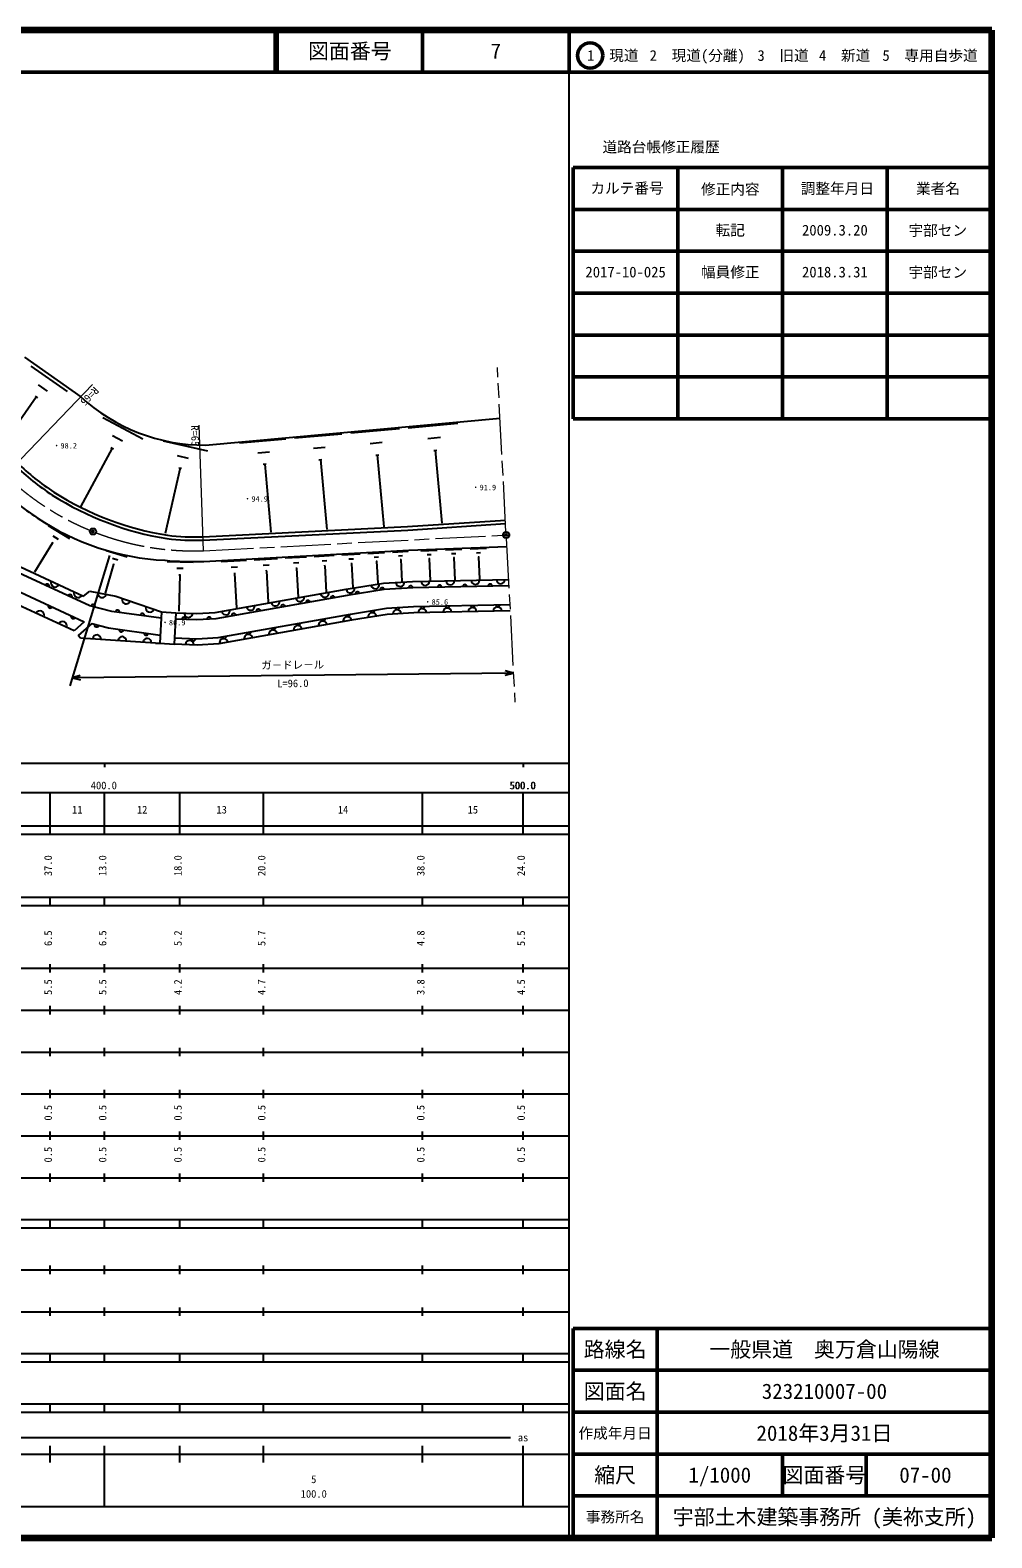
# Model space of a CAD drawing. Units: millimetres, scale not verified. Extents: x 40000 to 680000, y 20000 to 380000.
# Drawn here: x 450239 to 680000, y 20000 to 380000 of the extents above; entities that cross this region are included whole.
import ezdxf
from ezdxf.enums import TextEntityAlignment as Align

# ---------------------------------------------------------------- set-up
doc = ezdxf.new("R2010")
doc.units = ezdxf.units.MM
doc.header["$LTSCALE"] = 1000
doc.header["$PDMODE"] = 32
doc.header["$PDSIZE"] = 500
doc.linetypes.add('CHAIN', pattern=[18.5, 12, -1.5, 3.5, -1.5])
for name, color, linetype, lineweight in [('M-BGD-RSTR', 7, 'Continuous', 25), ('M-BMK', 2, 'CHAIN', 13), ('M-BMK-SRVR', 3, 'Continuous', 25), ('M-STR-HTXT', 7, 'Continuous', 13), ('M-STR-STRC', 7, 'Continuous', 25), ('M-TTL', 2, 'Continuous', 140), ('M-TTL-BAND', 7, 'Continuous', 25), ('M-TTL-FRAM', 2, 'Continuous', 50), ('M-TTL-LINE', 7, 'Continuous', 50)]:
    doc.layers.add(name, color=color, linetype=linetype, lineweight=lineweight)
doc.layers.add('M-OTRS', color=6, linetype='Continuous')
doc.layers.add('M-TTL-TXT', color=7, linetype='Continuous')
doc.styles.add('@ＭＳ ゴシック', font='')
doc.styles.add('ＭＳ ゴシック', font='')
doc.styles.get('@ＭＳ ゴシック').set_extended_font_data('@MS Gothic')
doc.styles.get('ＭＳ ゴシック').set_extended_font_data('MS Gothic')

msp = doc.modelspace()

# ---------------------------------------------------------------- linework, layer by layer
at = {"layer": 'M-BGD-RSTR'}
for p, q in [((448875, 301914), (462320, 292481)), ((450422, 299759), (459075, 293688)), ((452149, 295319), (454312, 293802)), ((451713, 292397), (442688, 279533)), ((451443, 292587), (451984, 292207)), ((467617, 287535), (477156, 282409)), ((492119, 280935), (562507, 287324)), ((526852, 283837), (538454, 284890)), ((540566, 285082), (552431, 286159)), ((469913, 283228), (472297, 281946)), ((482031, 281965), (492609, 279523)), ((500262, 281424), (511313, 282427)), ((513419, 282618), (524743, 283646)), ((531466, 281331), (534366, 281595)), ((545284, 282519), (548251, 282788)), ((469824, 280203), (462293, 266191)), ((469525, 280363), (470122, 280042)), ((485387, 278405), (488032, 277794)), ((504657, 279037), (507420, 279288)), ((517922, 280172), (520753, 280429)), ((519241, 277438), (519949, 277502)), ((519595, 277470), (521113, 260748)), ((532817, 278530), (533542, 278595)), ((533179, 278563), (534735, 261417)), ((546666, 279654), (547408, 279721)), ((547037, 279687), (548620, 262248)), ((486099, 275455), (482484, 259798)), ((485768, 275531), (486430, 275379)), ((505944, 276368), (506634, 276431)), ((506289, 276400), (507769, 260092)), ((540408, 261446), (563776, 263017)), ((454517, 261729), (459676, 258624)), ((455675, 259274), (456965, 258498)), ((491520, 259043), (540408, 261446)), ((491556, 258244), (540454, 260647)), ((540454, 260647), (563818, 262218)), ((438033, 256438), (463017, 244876)), ((455544, 257596), (451313, 250566)), ((455383, 257693), (455705, 257499)), ((468411, 255720), (473455, 254229)), ((491736, 253147), (540705, 255854)), ((540705, 255854), (564105, 256725)), ((543573, 255710), (547442, 255854)), ((549448, 255929), (553338, 256074)), ((555343, 256149), (559255, 256294)), ((464527, 242525), (437321, 255114)), ((470187, 252452), (468162, 245601)), ((469930, 253900), (471191, 253527)), ((470030, 252499), (470345, 252406)), ((482991, 253147), (489155, 252971)), ((495911, 253128), (501936, 253461)), ((503757, 253561), (509322, 253869)), ((505920, 252285), (507312, 252362)), ((511156, 253970), (516287, 254254)), ((513151, 252794), (514434, 252865)), ((518134, 254356), (522856, 254617)), ((519970, 253273), (521151, 253339)), ((520478, 252117), (520773, 252133)), ((520625, 252125), (520974, 245818)), ((524715, 254720), (529051, 254959)), ((526401, 253725), (527485, 253785)), ((526867, 252664), (527138, 252679)), ((527003, 252671), (527321, 246920)), ((530921, 255063), (534894, 255282)), ((532466, 254152), (533459, 254207)), ((532893, 253179), (533142, 253193)), ((533018, 253186), (533306, 247959)), ((536775, 255386), (540582, 255597)), ((538255, 254513), (539207, 254566)), ((538664, 253581), (538902, 253595)), ((538783, 253588), (539074, 248329)), ((545060, 254797), (546027, 254833)), ((545459, 253843), (545701, 253852)), ((545580, 253848), (545778, 248530)), ((550943, 255011), (551915, 255047)), ((551344, 254052), (551587, 254061)), ((551465, 254056), (551664, 248707)), ((556847, 255225), (557825, 255262)), ((557250, 254261), (557494, 254270)), ((557372, 254266), (557572, 248884)), ((460744, 236562), (434002, 248937)), ((435424, 251584), (463186, 238738)), ((485258, 251540), (486799, 251496)), ((485985, 249977), (485737, 241291)), ((485792, 249983), (486177, 249972)), ((498254, 251746), (499760, 251830)), ((498902, 250271), (499279, 250292)), ((499090, 250282), (499543, 242097)), ((506519, 250923), (506867, 250942)), ((506693, 250933), (507109, 243410)), ((513703, 251538), (514024, 251555)), ((513863, 251546), (514244, 244649)), ((541601, 248352), (564516, 248842)), ((463017, 244876), (464466, 246075)), ((464466, 246075), (470701, 244847)), ((470701, 244847), (481589, 241080)), ((494443, 240959), (525750, 246493)), ((526001, 245014), (494619, 239467)), ((525750, 246493), (534693, 247947)), ((534857, 246454), (526001, 245014)), ((534693, 247947), (541601, 248352)), ((541661, 246853), (534857, 246454)), ((564594, 247344), (541661, 246853)), ((469759, 241204), (464527, 242525)), ((481509, 239582), (469759, 241204)), ((526753, 240577), (535351, 241976)), ((535351, 241976), (541841, 242356)), ((541841, 242356), (564829, 242848)), ((564907, 241349), (541900, 240857)), ((463186, 238738), (460744, 236562)), ((464943, 238294), (461741, 235442)), ((464943, 238294), (468994, 237271)), ((481589, 241080), (481188, 233591)), ((481589, 241080), (485084, 240893)), ((485084, 240893), (484683, 233404)), ((490053, 239191), (485004, 239395)), ((485084, 240893), (490038, 240693)), ((490038, 240693), (494443, 240959)), ((494619, 239467), (490053, 239191)), ((495148, 234991), (526753, 240577)), ((527004, 239099), (495324, 233499)), ((535516, 240483), (527004, 239099)), ((541900, 240857), (535516, 240483)), ((462260, 234858), (461741, 235442)), ((480197, 233644), (462260, 234858)), ((468994, 237271), (481294, 235574)), ((484763, 234901), (490098, 234686)), ((490098, 234686), (495148, 234991)), ((480197, 233644), (481188, 233591)), ((481188, 233591), (484683, 233404)), ((490113, 233184), (484683, 233404)), ((495324, 233499), (490113, 233184))]:
    msp.add_line(p, q, dxfattribs=at)
for centre, radius, start, end in [((491835, 324428), 43494, 227.26655, 270.37473), ((489350, 320655), 61750, 226.18772, 236.7655), ((489350, 320655), 60950, 226.17902, 236.75948), ((489327, 320612), 68202, 226.26636, 236.76144), ((494795, 331114), 73492, 237.68324, 260.70569), ((494795, 331114), 72692, 237.68829, 260.69228), ((485316, 312908), 59565, 235.92667, 267.18518), ((489376, 312207), 53207, 263.15893, 272.30921), ((489376, 312207), 54007, 263.14064, 272.31296), ((489312, 331992), 78882, 265.02569, 271.76076), ((456216, 248023), 1000, 155.16751, 335.16751), ((544620, 248417), 1000, 181.22618, 1.22618), ((550618, 248545), 1000, 181.22618, 1.22618), ((556617, 248673), 1000, 181.22618, 1.22618), ((562616, 248802), 1000, 181.22618, 1.22618), ((454324, 247246), 500, 335.16751, 155.16751), ((459769, 244726), 500, 335.16751, 155.16751), ((461661, 245504), 1000, 155.16751, 335.16751), ((467409, 245495), 1000, 168.86091, 348.86091), ((520624, 245587), 1000, 190.02394, 10.02394), ((522528, 244400), 500, 10.02394, 190.02394), ((526737, 246654), 1000, 189.23713, 9.23713), ((528442, 245411), 500, 9.23713, 189.23713), ((532659, 247617), 1000, 189.23713, 9.23713), ((534364, 246374), 500, 9.23713, 189.23713), ((538625, 248178), 1000, 183.35133, 3.35133), ((541162, 246824), 500, 3.35133, 183.35133), ((548098, 246991), 500, 1.22618, 181.22618), ((554097, 247119), 500, 1.22618, 181.22618), ((560096, 247247), 500, 1.22618, 181.22618), ((452576, 240342), 1000, 335.16751, 155.16751), ((455048, 242503), 500, 155.16751, 335.16751), ((465261, 242339), 500, 345.82947, 165.82947), ((471107, 241017), 500, 352.14329, 172.14329), ((473201, 243982), 1000, 160.91486, 340.91486), ((478871, 242020), 1000, 160.91486, 340.91486), ((496990, 241410), 1000, 190.02394, 10.02394), ((502898, 242454), 1000, 190.02394, 10.02394), ((504802, 241267), 500, 10.02394, 190.02394), ((508807, 243498), 1000, 190.02394, 10.02394), ((510711, 242312), 500, 10.02394, 190.02394), ((514715, 244543), 1000, 190.02394, 10.02394), ((516619, 243356), 500, 10.02394, 190.02394), ((532029, 241435), 500, 189.23713, 9.23713), ((537920, 240624), 1000, 3.35133, 183.35133), ((537981, 242130), 500, 183.35133, 3.35133), ((543912, 240900), 1000, 1.22618, 181.22618), ((543974, 242401), 500, 181.22618, 1.22618), ((549911, 241028), 1000, 1.22618, 181.22618), ((549973, 242530), 500, 181.22618, 1.22618), ((555910, 241156), 1000, 1.22618, 181.22618), ((555971, 242658), 500, 181.22618, 1.22618), ((561908, 241285), 1000, 1.22618, 181.22618), ((561970, 242787), 500, 181.22618, 1.22618), ((458021, 237822), 1000, 335.16751, 155.16751), ((460493, 239984), 500, 155.16751, 335.16751), ((466127, 237995), 500, 165.82947, 345.82947), ((477051, 240197), 500, 352.14329, 172.14329), ((486971, 239316), 500, 357.68848, 177.68848), ((488082, 240772), 1000, 177.68848, 357.68848), ((492963, 239367), 500, 3.45662, 183.45662), ((498894, 240223), 500, 10.02394, 190.02394), ((514203, 236836), 1000, 10.02394, 190.02394), ((514292, 238375), 500, 190.02394, 10.02394), ((520111, 237880), 1000, 10.02394, 190.02394), ((520200, 239419), 500, 190.02394, 10.02394), ((526020, 238924), 1000, 10.02394, 190.02394), ((526108, 240463), 500, 190.02394, 10.02394), ((531970, 239906), 1000, 9.23713, 189.23713), ((466222, 234590), 1000, 356.12748, 176.12748), ((472208, 234185), 1000, 356.12748, 176.12748), ((472008, 236855), 500, 172.14329, 352.14329), ((478195, 233779), 1000, 356.12748, 176.12748), ((477952, 236035), 500, 172.14329, 352.14329), ((488335, 233256), 1000, 357.68143, 177.68143), ((489260, 234720), 500, 177.68848, 357.68848), ((496478, 233703), 1000, 10.02394, 190.02394), ((496566, 235242), 500, 190.02394, 10.02394), ((502386, 234747), 1000, 10.02394, 190.02394), ((502475, 236286), 500, 190.02394, 10.02394), ((508294, 235791), 1000, 10.02394, 190.02394), ((508383, 237330), 500, 190.02394, 10.02394)]:
    msp.add_arc(centre, radius, start, end, dxfattribs=at)
at = {"layer": 'M-BMK'}
for p, q in [((563922, 260220), (561876, 299417)), ((491646, 255696), (563212, 259432)), ((564000, 258722), (566047, 219526))]:
    msp.add_line(p, q, dxfattribs=at)
for start, end in [(226.18772, 247.5632), (248.88541, 272.02429)]:
    msp.add_arc((489350, 320655), 65000, start, end, dxfattribs=at)
at = {"layer": 'M-BMK-SRVR'}
for centre in [(465236, 260294), (563961, 259471)]:
    msp.add_circle(centre, 750, dxfattribs=at)
for p in [(465236, 260294), (563961, 259471), (563961, 259471)]:
    msp.add_point(p, dxfattribs=at)
at = {"layer": 'M-OTRS'}
msp.add_point((563961, 259471), dxfattribs=at)
at = {"layer": 'M-STR-HTXT'}
for p, q in [((444350, 273751), (465119, 295399)), ((491646, 255696), (490586, 285677))]:
    msp.add_line(p, q, dxfattribs=at)
at = {"layer": 'M-STR-STRC'}
for p, q in [((469184, 254531), (459713, 223476)), ((565683, 226503), (563745, 227000)), ((565683, 226503), (460296, 225389)), ((462223, 225927), (460296, 225389)), ((460296, 225389), (462234, 224892)), ((563756, 225965), (565683, 226503))]:
    msp.add_line(p, q, dxfattribs=at)
at = {"layer": 'M-TTL'}
for p, q in [((680000, 380000), (40000, 380000)), ((680000, 20000), (680000, 380000)), ((40000, 20000), (680000, 20000))]:
    msp.add_line(p, q, dxfattribs=at)
at = {"layer": 'M-TTL-BAND'}
for p, q in [((579000, 20000), (579000, 370000)), ((40000, 205000), (579000, 205000)), ((468000, 205000), (468000, 204000)), ((568000, 205000), (568000, 204000)), ((68000, 198000), (579000, 198000)), ((455000, 188000), (455000, 198000)), ((468000, 188000), (468000, 198000)), ((486000, 188000), (486000, 198000)), ((506000, 188000), (506000, 198000)), ((544000, 188000), (544000, 198000)), ((568000, 188000), (568000, 198000)), ((40000, 190000), (579000, 190000)), ((40000, 188000), (579000, 188000)), ((40000, 173000), (579000, 173000)), ((455000, 171000), (455000, 173000)), ((468000, 171000), (468000, 173000)), ((486000, 171000), (486000, 173000)), ((506000, 171000), (506000, 173000)), ((544000, 171000), (544000, 173000)), ((568000, 171000), (568000, 173000)), ((40000, 171000), (579000, 171000)), ((40000, 156000), (579000, 156000)), ((455000, 155000), (455000, 157000)), ((468000, 155000), (468000, 157000)), ((486000, 155000), (486000, 157000)), ((506000, 155000), (506000, 157000)), ((544000, 155000), (544000, 157000)), ((568000, 155000), (568000, 157000)), ((46000, 146000), (579000, 146000)), ((455000, 145000), (455000, 147000)), ((468000, 145000), (468000, 147000)), ((486000, 145000), (486000, 147000)), ((506000, 145000), (506000, 147000)), ((544000, 145000), (544000, 147000)), ((568000, 145000), (568000, 147000)), ((455000, 135000), (455000, 137000)), ((468000, 135000), (468000, 137000)), ((486000, 135000), (486000, 137000)), ((506000, 135000), (506000, 137000)), ((544000, 135000), (544000, 137000)), ((568000, 135000), (568000, 137000)), ((52000, 136000), (579000, 136000)), ((46000, 126000), (579000, 126000)), ((455000, 125000), (455000, 127000)), ((468000, 125000), (468000, 127000)), ((486000, 125000), (486000, 127000)), ((506000, 125000), (506000, 127000)), ((544000, 125000), (544000, 127000)), ((568000, 125000), (568000, 127000)), ((52000, 116000), (579000, 116000)), ((455000, 115000), (455000, 117000)), ((468000, 115000), (468000, 117000)), ((486000, 115000), (486000, 117000)), ((506000, 115000), (506000, 117000)), ((544000, 115000), (544000, 117000)), ((568000, 115000), (568000, 117000)), ((46000, 106000), (579000, 106000)), ((455000, 105000), (455000, 107000)), ((468000, 105000), (468000, 107000)), ((486000, 105000), (486000, 107000)), ((506000, 105000), (506000, 107000)), ((544000, 105000), (544000, 107000)), ((568000, 105000), (568000, 107000)), ((40000, 96000), (579000, 96000)), ((40000, 94000), (579000, 94000)), ((455000, 94000), (455000, 96000)), ((468000, 94000), (468000, 96000)), ((486000, 94000), (486000, 96000)), ((506000, 94000), (506000, 96000)), ((544000, 94000), (544000, 96000)), ((568000, 94000), (568000, 96000)), ((49000, 84000), (579000, 84000)), ((455000, 83000), (455000, 85000)), ((468000, 83000), (468000, 85000)), ((486000, 83000), (486000, 85000)), ((506000, 83000), (506000, 85000)), ((544000, 83000), (544000, 85000)), ((568000, 83000), (568000, 85000)), ((40000, 74000), (579000, 74000)), ((455000, 73000), (455000, 75000)), ((468000, 73000), (468000, 75000)), ((486000, 73000), (486000, 75000)), ((506000, 73000), (506000, 75000)), ((544000, 73000), (544000, 75000)), ((568000, 73000), (568000, 75000)), ((40000, 64000), (579000, 64000)), ((40000, 62000), (579000, 62000)), ((455000, 62000), (455000, 64000)), ((468000, 62000), (468000, 64000)), ((486000, 62000), (486000, 64000)), ((506000, 62000), (506000, 64000)), ((544000, 62000), (544000, 64000)), ((568000, 62000), (568000, 64000)), ((40000, 52000), (579000, 52000)), ((455000, 50000), (455000, 52000)), ((468000, 50000), (468000, 52000)), ((486000, 50000), (486000, 52000)), ((506000, 50000), (506000, 52000)), ((544000, 50000), (544000, 52000)), ((568000, 50000), (568000, 52000)), ((40000, 50000), (579000, 50000)), ((71000, 44000), (565000, 44000)), ((40000, 40000), (579000, 40000)), ((455000, 38000), (455000, 42000)), ((468000, 27500), (468000, 42000)), ((486000, 38000), (486000, 42000)), ((506000, 38000), (506000, 42000)), ((544000, 38000), (544000, 42000)), ((568000, 27500), (568000, 42000)), ((68000, 27500), (579000, 27500))]:
    msp.add_line(p, q, dxfattribs=at)
at = {"layer": 'M-TTL-FRAM'}
for p, q in [((580000, 347197), (580000, 287197)), ((580000, 347197), (680000, 347197)), ((580000, 287197), (680000, 287197)), ((680000, 70000), (580000, 70000)), ((580000, 70000), (580000, 20000))]:
    msp.add_line(p, q, dxfattribs=at)
at = {"layer": 'M-TTL-LINE'}
for p, q in [((508747, 380000), (508747, 370000)), ((509247, 380000), (509247, 370000)), ((543997, 380000), (543997, 370000)), ((579000, 380000), (579000, 370000)), ((40000, 370000), (680000, 370000)), ((605000, 347197), (605000, 287197)), ((630000, 347197), (630000, 287197)), ((655000, 347197), (655000, 287197)), ((580000, 337197), (680000, 337197)), ((580000, 327197), (680000, 327197)), ((580000, 317197), (680000, 317197)), ((580000, 307197), (680000, 307197)), ((580000, 297197), (680000, 297197)), ((600000, 70000), (600000, 20000)), ((680000, 60000), (580000, 60000)), ((680000, 50000), (580000, 50000)), ((680000, 40000), (580000, 40000)), ((630000, 40000), (630000, 30000)), ((650000, 40000), (650000, 30000)), ((680000, 30000), (580000, 30000))]:
    msp.add_line(p, q, dxfattribs=at)
msp.add_circle((584031, 373958), 3000, dxfattribs=at)

# ---------------------------------------------------------------- texts
at = {"layer": 'M-BGD-RSTR', "style": 'ＭＳ ゴシック'}
for s, p in [('・98.2', (455633, 280778)), ('・91.9', (555764, 270811)), ('・94.9', (501248, 268079)), ('・85.6', (544307, 243458)), ('・86.9', (481550, 238546))]:
    msp.add_text(s, height=1320, dxfattribs=at).set_placement(p, align=Align.MIDDLE_LEFT)
at = {"layer": 'M-STR-HTXT', "style": 'ＭＳ ゴシック'}
for rotation, p in [(226.188, (465119, 295399)), (272.024, (488088, 285589))]:
    msp.add_text('R=65', height=1833, rotation=rotation, dxfattribs=at).set_placement(p, align=Align.BOTTOM_LEFT)
at = {"layer": 'M-STR-STRC', "style": 'ＭＳ ゴシック'}
msp.add_text('ガ－ドレ－ル', height=1833, rotation=0.605, dxfattribs=at).set_placement((512979, 226946), align=Align.BOTTOM_CENTER)
at = {"layer": 'M-STR-STRC', "style": '@ＭＳ ゴシック'}
msp.add_text('L=96.0', height=1833, rotation=0.606, dxfattribs=at).set_placement((513000, 224946), align=Align.TOP_CENTER)
at = {"layer": 'M-TTL-BAND', "style": 'ＭＳ ゴシック'}
for s, p in [('400.0', (467844, 198195)), ('500.0', (567844, 198195)), ('500.0', (568000, 198195)), ('11', (461500, 192405)), ('12', (477000, 192405)), ('13', (496000, 192405)), ('14', (525000, 192405)), ('15', (556000, 192405)), ('as', (568000, 42500)), ('5', (518000, 32523)), ('100.0', (518000, 29033))]:
    msp.add_text(s, height=1833, dxfattribs=at).set_placement(p, align=Align.BOTTOM_CENTER)
for s, p in [('37.0', (456000, 180500)), ('13.0', (469000, 180500)), ('18.0', (487000, 180500)), ('20.0', (507000, 180500)), ('38.0', (545000, 180500)), ('24.0', (569000, 180500)), ('6.5', (456000, 163174)), ('6.5', (469000, 163174)), ('5.2', (487000, 163174)), ('5.7', (507000, 163174)), ('4.8', (545000, 163174)), ('5.5', (569000, 163174)), ('5.5', (456000, 151500)), ('5.5', (469000, 151500)), ('4.2', (487000, 151500)), ('4.7', (507000, 151500)), ('3.8', (545000, 151500)), ('4.5', (569000, 151500)), ('0.5', (456000, 121500)), ('0.5', (469000, 121500)), ('0.5', (487000, 121500)), ('0.5', (507000, 121500)), ('0.5', (545000, 121500)), ('0.5', (569000, 121500)), ('0.5', (456000, 111500)), ('0.5', (469000, 111500)), ('0.5', (487000, 111500)), ('0.5', (507000, 111500)), ('0.5', (545000, 111500)), ('0.5', (569000, 111500))]:
    msp.add_text(s, height=1833, rotation=90, dxfattribs=at).set_placement(p, align=Align.BOTTOM_CENTER)
at = {"layer": 'M-TTL-TXT', "style": 'ＭＳ ゴシック'}
for s, height, p in [('図面番号', 3666, (526622, 375000)), ('7', 3666, (561497, 375000)), ('1\u3000現道', 2566, (589448, 373958)), ('2\u3000現道(分離)', 2566, (609619, 373958)), ('3\u3000旧道', 2566, (630121, 373958)), ('4\u3000新道', 2566, (644824, 373958)), ('5\u3000専用自歩道', 2566, (665228, 373958)), ('道路台帳修正履歴', 2566, (600968, 352113)), ('カルテ番号', 2566, (592839, 342277)), ('修正内容', 2566, (617509, 342023)), ('調整年月日', 2566, (643089, 342197)), ('業者名', 2566, (667134, 342197)), ('転記', 2566, (617500, 332245)), ('2009.3.20', 2566, (642500, 332245)), ('宇部セン', 2566, (667077, 332189)), ('2017-10-025', 2566, (592500, 322245)), ('幅員修正', 2566, (617500, 322245)), ('2018.3.31', 2566, (642500, 322245)), ('宇部セン', 2566, (667077, 322189)), ('路線名', 3666, (590000, 65000)), ('路線名', 3666, (590000, 65000)), ('一般県道\u3000奥万倉山陽線', 3666, (640000, 65000)), ('図面名', 3666, (590000, 55000)), ('図面名', 3666, (590000, 55000)), ('323210007-00', 3666, (640000, 55000)), ('2018年3月31日', 3666, (640000, 45000)), ('作成年月日', 2566, (590000, 45000)), ('作成年月日', 2566, (590000, 45000)), ('縮尺', 3666, (590000, 35000)), ('縮尺', 3666, (590000, 35000)), ('1/1000', 3666, (615000, 35000)), ('図面番号', 3666, (640000, 35000)), ('図面番号', 3666, (640000, 35000)), ('07-00', 3666, (664125, 35000)), ('事務所名', 2566, (590000, 25000)), ('事務所名', 2566, (590000, 25000)), ('宇部土木建築事務所 (美祢支所)', 3666, (640000, 25000))]:
    msp.add_text(s, height=height, dxfattribs=at).set_placement(p, align=Align.MIDDLE_CENTER)

doc.saveas('drawing.dxf')
